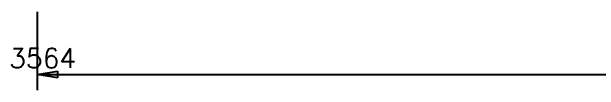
# Model space of a CAD drawing. Extents: x 0 to 428, y 0 to 297.
# Drawn here: x 261.68 to 309.49, y 105.71 to 112.06 of the extents above; entities that cross this region are included whole.
import ezdxf

# ---------------------------------------------------------------- set-up
doc = ezdxf.new("R2010")
doc.units = 0
doc.header["$MEASUREMENT"] = 0
doc.linetypes.add('CONTIN', pattern=[0])
doc.layers.get('0').update_dxf_attribs({"linetype": 'CONTIN'})
for name, color, linetype in [('1', 7, 'CONTIN'), ('11', 7, 'CONTIN'), ('2', 7, 'CONTIN')]:
    doc.layers.add(name, color=color, linetype=linetype)
doc.styles.add('SIMPLEX', font='SIMPLEX')

# ---------------------------------------------------------------- blocks, each defined once
blk = doc.blocks.new('ARROW')
at = {"layer": '2'}
for p, q in [((0, 0), (-1.651, 0.275)), ((-1.651, 0.275), (-1.651, -0.275)), ((-1.651, -0.275), (0, 0))]:
    blk.add_line(p, q, dxfattribs=at)
blk = doc.blocks.new('CZEPIECE')
at = {"layer": '2'}
for p, q in [((255.834, 22.86), (255.834, 16.51)), ((255.834, 17.78), (261.549, 17.78)), ((261.549, 17.78), (394.6, 17.78))]:
    blk.add_line(p, q, dxfattribs=at)
at = {"layer": '1', "xscale": -1}
blk.add_blockref('ARROW', (255.834, 17.78), dxfattribs=at)
at = {"layer": '11', "style": 'SIMPLEX'}
blk.add_text('3564', height=1.587, dxfattribs=at).set_placement((253.559, 18.309))

msp = doc.modelspace()

# ---------------------------------------------------------------- block references
msp.add_blockref('CZEPIECE', (7.918, 89.197))

doc.saveas('drawing.dxf')
